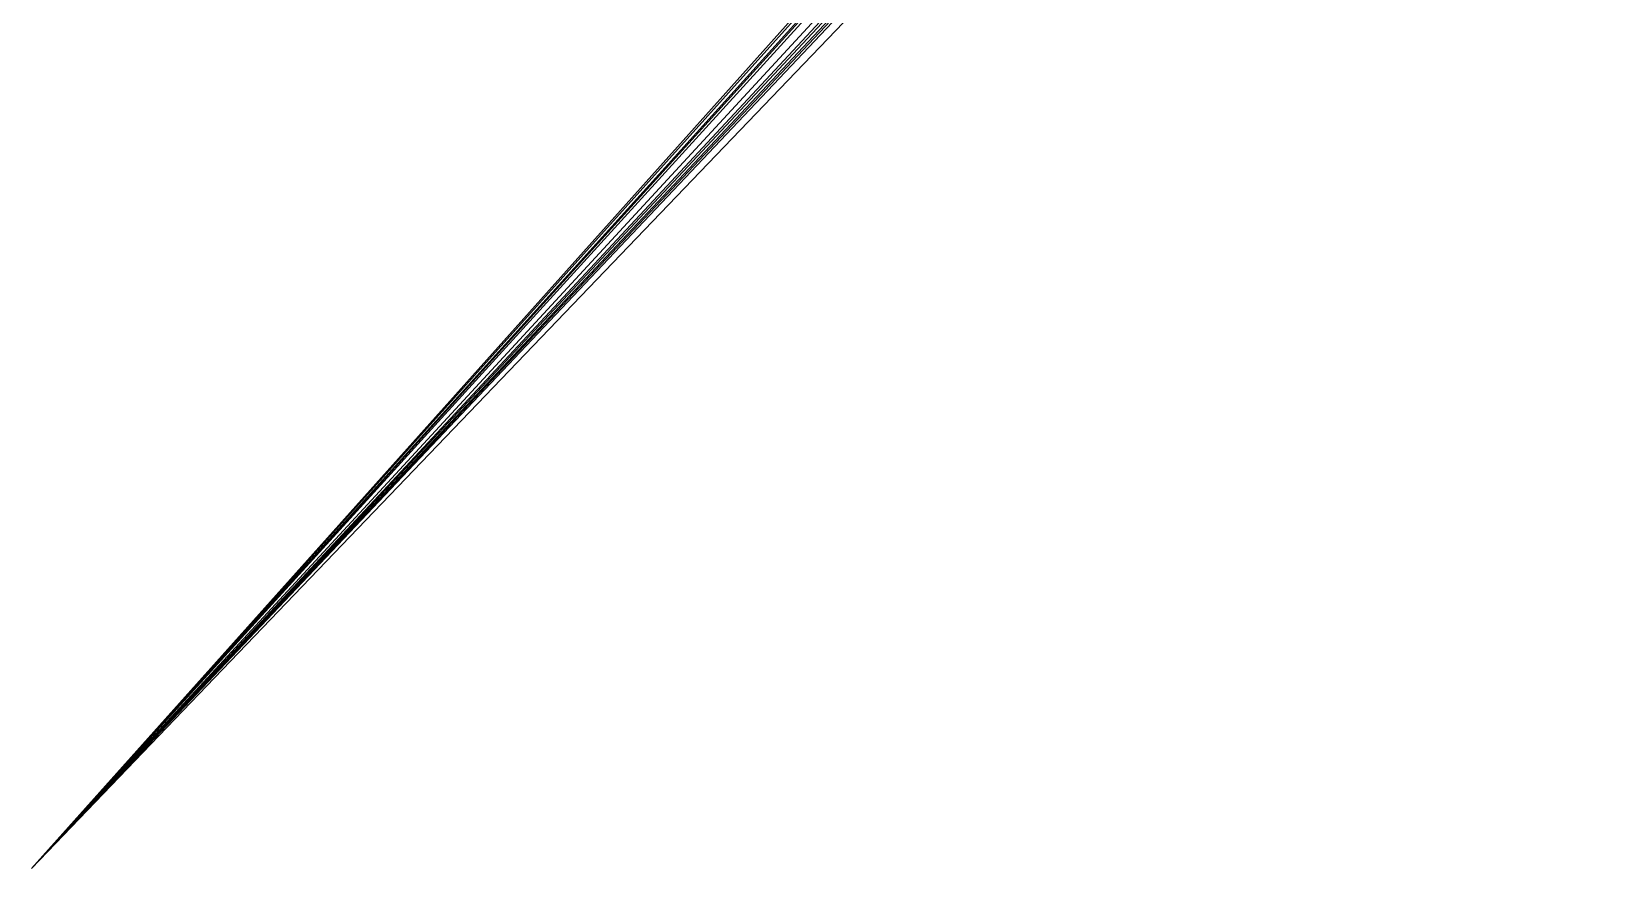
# Model space of a CAD drawing. Extents: x 0 to 768, y 0 to 803.
# Drawn here: x 0 to 757, y 0 to 401 of the extents above; entities that cross this region are included whole.
import ezdxf

# ---------------------------------------------------------------- set-up
doc = ezdxf.new("R2010")
doc.units = 0
doc.layers.get('0').update_dxf_attribs({"linetype": 'CONTINUOUS'})

msp = doc.modelspace()

# ---------------------------------------------------------------- linework, layer by layer
at = {"color": 3, "linetype": 'CONTINUOUS'}
for q in [(725.68, 802.74), (754.54, 802.74), (716.34, 800.17), (745.2, 800.17), (727.8, 799.16), (756.66, 799.16), (715.74, 796.28), (744.6, 796.28), (715.94, 789.93), (744.8, 789.93), (724.72, 785.02), (753.58, 785.02), (0, 0), (0, 0), (0, 0), (0, 0), (0, 0), (0, 0), (0, 0), (0, 0), (0, 0), (0, 0), (0, 0), (0, 0), (0, 0), (0, 0), (0, 0), (0, 0), (0, 0), (0, 0), (0, 0), (0, 0), (0, 0), (0, 0), (0, 0), (0, 0), (0, 0), (0, 0), (0, 0), (0, 0), (0, 0), (0, 0), (0, 0), (0, 0), (0, 0), (0, 0), (0, 0), (0, 0), (0, 0), (0, 0), (0, 0), (0, 0), (0, 0), (0, 0), (0, 0), (0, 0), (0, 0), (0, 0), (0, 0), (0, 0), (0, 0), (0, 0), (0, 0), (0, 0), (0, 0), (0, 0), (0, 0), (0, 0), (0, 0), (0, 0), (0, 0), (0, 0), (0, 0), (0, 0), (0, 0), (0, 0), (0, 0), (0, 0), (0, 0), (0, 0), (0, 0), (0, 0), (0, 0), (0, 0), (0, 0), (0, 0), (0, 0), (0, 0), (0, 0), (0, 0), (0, 0), (0, 0), (0, 0), (0, 0), (0, 0), (0, 0), (0, 0), (0, 0), (0, 0), (0, 0), (0, 0), (0, 0), (0, 0), (0, 0), (0, 0), (0, 0), (0, 0), (0, 0), (0, 0), (0, 0), (0, 0), (0, 0), (0, 0), (0, 0), (0, 0), (0, 0), (0, 0), (0, 0), (0, 0), (0, 0), (0, 0), (0, 0), (0, 0), (0, 0), (0, 0), (0, 0), (0, 0), (0, 0), (0, 0), (0, 0), (0, 0), (0, 0), (0, 0), (0, 0), (0, 0), (0, 0), (0, 0), (0, 0), (0, 0), (0, 0), (0, 0), (0, 0), (0, 0), (0, 0), (0, 0), (0, 0), (0, 0), (0, 0), (0, 0), (0, 0), (0, 0), (0, 0), (0, 0), (0, 0), (0, 0), (0, 0), (0, 0), (0, 0), (0, 0), (0, 0), (0, 0), (0, 0), (0, 0), (0, 0), (0, 0), (0, 0), (0, 0), (0, 0), (0, 0), (0, 0), (0, 0), (0, 0), (0, 0), (0, 0), (0, 0), (0, 0), (0, 0), (0, 0), (0, 0), (0, 0), (0, 0), (0, 0), (0, 0), (0, 0), (0, 0), (0, 0), (0, 0), (0, 0), (0, 0), (0, 0), (0, 0), (0, 0), (0, 0), (0, 0), (0, 0), (0, 0), (0, 0), (0, 0), (0, 0), (0, 0), (0, 0), (0, 0), (0, 0), (0, 0), (0, 0), (0, 0), (0, 0), (0, 0), (0, 0), (0, 0), (0, 0), (0, 0), (0, 0), (0, 0), (0, 0), (0, 0), (0, 0), (0, 0), (0, 0), (0, 0), (0, 0), (0, 0), (0, 0), (0, 0), (0, 0), (0, 0), (0, 0), (0, 0), (0, 0), (0, 0), (0, 0), (0, 0), (0, 0), (0, 0), (0, 0), (0, 0), (0, 0), (0, 0), (0, 0), (0, 0), (0, 0), (0, 0), (0, 0), (0, 0), (0, 0), (0, 0), (0, 0), (0, 0), (0, 0), (0, 0), (0, 0), (0, 0), (0, 0), (0, 0), (0, 0), (0, 0), (0, 0), (0, 0), (0, 0), (0, 0), (0, 0), (0, 0), (0, 0), (0, 0), (0, 0), (0, 0), (0, 0), (0, 0), (0, 0), (0, 0), (0, 0), (0, 0), (0, 0), (0, 0), (0, 0), (0, 0), (0, 0), (0, 0), (0, 0), (0, 0), (0, 0), (0, 0), (0, 0), (0, 0), (0, 0), (0, 0), (0, 0), (0, 0), (0, 0), (0, 0), (0, 0), (0, 0), (0, 0), (0, 0), (0, 0), (0, 0), (0, 0), (0, 0), (0, 0), (0, 0), (0, 0), (0, 0), (0, 0), (0, 0), (0, 0), (0, 0), (0, 0), (0, 0), (0, 0), (0, 0), (0, 0), (0, 0), (0, 0), (0, 0), (0, 0), (0, 0), (0, 0), (0, 0), (0, 0), (0, 0), (0, 0), (0, 0), (0, 0), (0, 0), (0, 0), (0, 0), (0, 0), (0, 0), (0, 0), (0, 0), (0, 0), (0, 0), (0, 0), (0, 0), (0, 0), (0, 0), (0, 0), (0, 0), (0, 0), (0, 0), (0, 0), (0, 0), (0, 0), (0, 0), (0, 0), (0, 0), (0, 0), (0, 0), (0, 0), (0, 0), (0, 0), (0, 0), (0, 0), (0, 0), (0, 0), (0, 0), (0, 0), (0, 0), (0, 0), (0, 0), (0, 0), (0, 0), (0, 0), (0, 0), (0, 0), (0, 0), (0, 0), (0, 0), (0, 0), (0, 0), (0, 0), (0, 0), (0, 0), (0, 0), (0, 0), (0, 0), (0, 0), (0, 0), (0, 0), (0, 0), (0, 0), (0, 0), (0, 0), (0, 0), (0, 0), (0, 0), (0, 0), (0, 0), (0, 0), (0, 0), (0, 0), (0, 0), (0, 0), (0, 0), (0, 0), (0, 0), (0, 0), (0, 0), (0, 0), (0, 0), (0, 0), (0, 0), (0, 0), (0, 0), (0, 0), (0, 0), (0, 0), (0, 0), (0, 0), (0, 0), (0, 0), (0, 0), (0, 0), (0, 0), (0, 0), (0, 0), (0, 0), (0, 0), (0, 0), (0, 0), (0, 0), (0, 0), (0, 0), (0, 0), (0, 0), (0, 0), (0, 0), (0, 0), (0, 0), (0, 0), (0, 0), (0, 0), (0, 0), (0, 0), (0, 0), (0, 0), (0, 0), (0, 0), (0, 0), (0, 0), (0, 0), (0, 0), (0, 0), (0, 0), (0, 0), (0, 0), (0, 0), (0, 0), (0, 0), (0, 0), (0, 0), (0, 0), (0, 0), (0, 0), (0, 0), (0, 0), (0, 0), (0, 0), (0, 0), (0, 0), (0, 0), (0, 0), (0, 0), (0, 0), (0, 0), (0, 0), (0, 0), (0, 0), (0, 0), (0, 0), (0, 0), (0, 0), (0, 0), (0, 0), (0, 0), (0, 0), (0, 0), (0, 0), (0, 0), (0, 0), (0, 0), (0, 0), (0, 0), (0, 0), (0, 0), (0, 0), (0, 0), (0, 0), (0, 0), (0, 0), (0, 0), (0, 0), (0, 0), (0, 0), (0, 0), (0, 0), (0, 0), (0, 0), (0, 0), (0, 0), (0, 0), (0, 0), (0, 0), (0, 0), (0, 0), (0, 0), (0, 0), (0, 0), (0, 0), (0, 0), (0, 0), (0, 0), (0, 0), (0, 0), (0, 0), (0, 0), (0, 0), (0, 0), (0, 0), (0, 0), (0, 0), (0, 0), (0, 0), (0, 0), (0, 0), (0, 0), (0, 0), (0, 0), (0, 0), (0, 0), (0, 0), (0, 0), (0, 0), (0, 0), (0, 0), (0, 0), (0, 0), (0, 0), (0, 0), (0, 0), (0, 0), (0, 0), (0, 0), (0, 0), (0, 0), (0, 0), (0, 0), (0, 0), (0, 0), (0, 0)]:
    msp.add_line((0, 0), q, dxfattribs=at)

doc.saveas('drawing.dxf')
